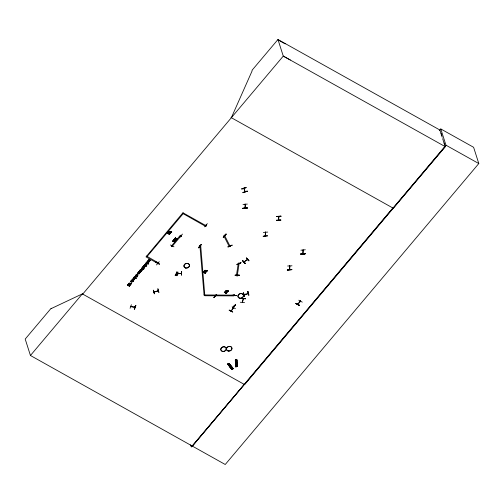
<?xml version="1.0" encoding="UTF-8"?>
<svg xmlns="http://www.w3.org/2000/svg" width="504" height="504" viewBox="0 0 504 504"><rect width="100%" height="100%" fill="white"/><g stroke="black" fill="none" stroke-linecap="round" stroke-linejoin="round"><path stroke-width="0.76" d="M234.083 295.016L234.007 295.432L234.152 294.821M130.845 281.635L131.342 280.911L131.538 282.127L132.508 281.66L132.64 280.974L131.613 280.18M242.367 302.356L243.533 298.708L243.445 299.036M243.293 298.444L242.267 302.091M130.895 284.01C129.163 287.242 127.449 280.577 130.895 284.017M143.785 266.036L144.724 267.151L143.52 266.263M143.829 266.225L144.314 265.652L145.568 266.15L144.144 265.243L143.546 266.131M242.802 208.436C256.561 207.075 233.383 209.217 247.206 208.146M244.957 207.724L245.095 208.089L244.881 207.484M244.982 204.46C245.668 203.988 245.246 207.862 245.045 207.774M263.334 232.432L267.737 232.086M265.627 232.338L265.457 236.017L265.375 235.412M267.561 235.897C257.954 236.83 266.622 235.778 267.517 235.784M276.658 216.619L281.075 216.134L276.671 216.411M278.485 219.914L278.605 220.223L278.662 216.329M278.945 216.808L278.939 216.474L278.592 220.172M287.406 270.024C301.146 268.689 278.006 270.787 291.81 269.728M289.529 269.634L289.674 266.024M292.005 265.803L287.595 266.011M300.731 254.192C304.523 252.8 308.624 253.991 300.737 254.211C300.913 252.958 305.588 255.415 305.103 253.6M302.854 253.821L303.049 250.129M302.948 253.625L303.219 250.198M303.074 253.783L302.891 253.455M303.225 250.129L303.232 250.457M300.919 250.198L305.336 249.776M147.206 261.614L148.233 262.193C149.656 261.803 147.206 261.387 147.867 260.833L149.064 261.702L148.623 262.521L147.067 261.967L147.206 261.614L148.277 262.326L148.762 261.752M236.231 295.691C230.208 295.615 230.706 295.01 236.25 295.52M243.974 261.986L247.502 259.472M244.383 261.866L244.219 261.519M130.895 281.667C131.777 279.959 130.895 282.643 132.124 281.931C133.302 280.161 131.261 283.009 131.802 281.232M132.817 280.76C133.22 279.581 129.975 279.695 132.709 281.226M145.36 264.38C145.946 263.208 144.692 265.104 146.28 264.972L146.563 264.442L146.28 264.972M296.006 303.458L299.515 305.411L295.98 303.351M159.34 264.127L155.856 262.03L159.308 264.02M230.164 245.858L230.347 246.412L230.026 246.109M239.06 263.598L238.883 263.283M137.523 274.901L136.836 274.617L136.401 274.964L137.302 275.556L137.642 275.222L137.271 274.611L136.603 274.535L136.408 275.134M243.539 298.777L243.508 298.733M131.657 281.812L131.853 280.948L131.305 280.835A0.674 0.554 -17.7 0 0 130.971 281.024L130.7 281.396M204.019 294.947L234.095 295.161L233.988 295.892L204.832 295.741L200.705 245.662M240.276 302.243L244.541 302.532M141.303 271.177L141.259 270.843M129.32 286.234L130.064 285.169L129.32 286.234C128.514 285.781 128.602 283.487 127.739 285.207M136.124 275.083L136.363 274.434A0.699 0.573 -17.7 0 1 136.786 274.245L137.775 274.737M239.173 263.126L237.239 275.833L236.389 275.814L238.323 263.113M133.844 279.512C133.119 280.766 133.1 278.674 133.875 279.575M140.018 272.185C139.507 273.76 139.079 271.265 140.055 272.317M235.122 275.304L239.52 275.197L235.154 275.089M231.871 295.59L231.865 295.243L236.269 295.483M237.384 275.404L237.352 275.732L237.17 275.43M234.184 295.382L234.001 294.815L234.165 295.432L234.24 295.098M139.747 271.064L140.666 270.818L139.74 271.02M242.991 204.435L247.357 204.076M276.652 216.562L281.062 216.273M142.424 267.529L143.06 266.534C145.776 266.553 142.619 269.237 143.968 267.485C143.678 267.044 142.771 268.493 142.386 267.479M158.351 263.548L158.231 263.233L158.256 263.655M181.119 235.519L181.427 236.093L181.459 235.664M206.098 224.998L206.401 225.275M215.492 296.043L215.699 296.39L215.699 295.955M233.68 306.249L234.064 306.464L233.944 306.155M242.644 260.675L245.272 263.441L242.644 260.543M265.387 232.061L265.595 232.703L265.539 232.048M135.154 278.517C135.041 276.381 132.936 280.205 134.65 277.679M140.276 272.166L139.381 272.834L138.487 272.084M143.527 266.219L144.163 265.677M150.123 260.48L149.562 261.097L148.724 261.003M133.673 278.378C134.763 277.471 133.661 277.043 133.39 278.321M138.808 272.185C140.15 271.247 138.449 271.051 138.537 272.362M148.655 260.499C149.858 259.182 148.031 259.686 148.504 260.927M169.054 232.294L169.407 231.871L170.138 232.13M300.346 300.964L300.523 301.354L300.466 301.027M130.624 284.124L130.139 284.451L129.106 283.922M157.828 262.578L157.569 263.088L157.878 262.748M172.047 245.933L171.864 246.065M233.491 307.988L230.952 311.056L230.895 310.729M132.357 279.55L133.308 278.882L132.659 279.418M245.152 191.816L243.961 188.131M132.3 281.163L131.645 281.736M241.296 298.475L245.643 298.696L241.353 298.274M205.733 272.551L205.122 273.401L204.826 273.105L205.386 272.431M245.045 204.12L245.089 204.385M265.413 232.376L265.262 236.029L265.161 235.727M265.463 235.948L265.224 235.387M278.75 216.506L278.92 216.89L278.712 216.248M278.788 220.135L278.548 219.612L278.8 219.876M154.054 291.98L154.463 291.835M157.847 290.789L158.287 290.625M153.481 290.279L154.382 293.87L153.474 290.159M243.999 294.569L244.383 294.443M247.823 293.492L248.27 293.341L244.081 294.525M243.508 292.83L244.44 296.383M130.07 308.278L131.387 304.706M130.731 306.274L130.838 306.69L130.832 306.249M131.059 306.489L131.128 306.3M134.467 307.043L134.965 307.352L130.763 306.64M135.872 305.474C133.623 313.204 134.007 306.728 135.885 305.487M134.322 309.128L135.62 305.311L134.291 308.996M130.889 284.149L130.171 284.703L128.81 284.029M206.81 271.303L206.086 271.858L204.851 271.316M227.625 291.64L226.907 292.194L225.54 291.52M128.728 283.765L129.452 283.21L130.813 283.884M204.649 270.919L205.367 270.364L206.596 270.906M225.464 291.255C226.252 289.422 229.03 292.585 226.567 292.263C223.902 291.432 227.021 289.422 227.676 291.64M143.968 267.429L143.407 268.065M127.751 285.459C126.794 284.823 128.917 283.676 129.112 284.88A0.662 0.542 -17.7 0 1 129.106 285.239L128.803 285.623L129.289 285.894L129.887 285.182L129.289 285.894M127.493 285.314L128.148 284.533L129.005 284.691M141.259 271.045L140.71 271.864L140.811 270.787L139.923 271.385L139.406 270.925M176.992 272.009L176.873 275.77L176.809 272.034M137.598 275.089L137.157 275.436L136.477 275.152M139.463 270.976L140.081 270.068L141.322 271.076M136.143 274.951L136.408 274.573A0.699 0.573 -17.7 0 1 136.83 274.378L137.655 274.63M127.821 285.207L128.753 284.88M231.355 117.709L252.164 70.781L252.013 70.308L277.969 39.501L439.885 130.013L442.191 137.233M149.782 260.31C150.192 261.129 148.138 261.091 149.638 260.203L149.795 260.864L149.071 260.87M148.68 260.404L149.329 259.869L149.033 259.591M241.296 298.425L245.593 298.834M131.676 280.23L132.187 279.827M135.463 275.738L135.973 275.335L135.444 275.902L136.345 276.759L135.4 275.682M133.428 278.177L134.341 277.654M138.569 272.078L139.482 271.555M143.275 268.771C144.894 268.619 142.26 268.997 143.331 268.279M205.701 272.664L204.826 273.105M154.054 291.677L154.136 291.936M157.891 290.776L157.853 290.493M158.206 290.417L158.281 290.827L154.098 291.967M297.757 304.328L298.084 303.95M298.097 304.196L297.965 303.881M300.504 301.342L300.252 301.008M157.96 262.893L157.695 263.17L157.538 262.792M171.971 245.694L172.148 246.091L172.091 245.763M230.977 311.025L231.254 310.703M231.147 311.069L233.717 307.692M295.886 303.628L299.376 305.556M229.125 310.269L232.741 312.071L229.219 310.004M181.478 273.319L177.169 273.773M177.402 273.685L177.093 273.968L181.39 273.313M181.081 273.344L181.484 273.452L181.314 273.055M139.262 273.017C139.142 274.113 139.797 272.746 137.743 272.847L137.605 273.193L139.167 273.748L137.743 272.847M227.808 364.109L228.079 363.938L232.224 369.281L231.802 369.545L227.72 364.083L229.093 363.321L233.232 368.676L232.798 368.941L228.652 363.598L229.087 363.334M233.239 368.663L228.728 363.51L233.207 368.689M169.533 233.925L168.985 234.518L169.728 234.291L169.835 233.604M139.476 273.193L138.915 273.502M141.687 270.213C144.226 270.289 137.359 268.89 141.756 270.673C142.254 269.3 141.933 270.396 140.515 269.552M143.917 268.481L143.785 268.997L143.054 268.947M144.131 268.601L143.722 269.18L143.098 269.086M225.754 291.192C227.594 290.26 227.55 293.498 225.754 291.325M170.648 232.634L169.905 232.785M172.148 246.091L171.864 246.355L171.688 245.965M206.52 271.373C204.832 272.355 204.567 269.098 206.438 271.158M141.221 271.146L140.71 271.864M143.854 266.106L144.358 265.791L145.385 266.364M135.053 278.492L133.736 278.788M439.28 130.725L440.779 128.942L473.609 147.294L478.8 163.548L225.231 464.499L30.442 355.496L82.391 293.845L82.769 294.059M158.067 262.54L157.607 263.365L146.009 256.882L183.028 212.669M168.998 234.505L169.558 233.806L167.41 233.572L168.5 232.646M167.454 233.711L168.292 232.527M170.799 231.657L171.725 231.991L171.518 232.243L170.925 231.506M171.681 231.859L171.518 232.243M134.171 277.087L136.269 277.943L136.13 278.296L134.171 277.087L136.13 278.296M142.978 269.231L141.674 268.178L143.042 268.626M144.409 264.934L146.513 265.791L146.374 266.144L144.409 264.934L146.374 266.144M146.129 262.893L148.233 263.75L148.094 264.102L146.129 262.893L148.094 264.102M146.576 262.357L148 263.264M134.209 277.219L134.347 276.872M140.855 270.925C139.873 272.381 138.865 270.635 140.081 270.068M141.719 268.311L141.857 267.964M142.43 267.618L143.06 266.534M144.012 265.595L144.144 265.243M144.453 265.066L144.591 264.72M146.173 263.025L146.311 262.678M146.62 262.496L146.758 262.143M147.729 261.179L147.867 260.833M136.647 276.4L136.937 275.871L136.647 276.4L135.752 275.858L135.973 275.335M132.917 279.922C132.873 278.725 132.917 278.12 132.439 279.802C132.842 280.274 133.699 280.293 134.02 279.72C134.215 277.843 131.708 281.163 133.661 279.04M134.291 277.534L133.705 278.466M139.432 271.429C137.46 273.187 141.259 271.039 139.047 272.462M149.638 259.894C148.132 262.42 149.631 258.798 150.16 260.505M134.083 278.662C135.532 277.528 133.988 279.89 134.65 277.988M133.831 279.443C133.976 280.413 132.388 280.111 133.617 279.216M134.127 278.794L134.694 278.12M139.268 272.696L139.791 271.889M149.115 261.009L149.638 260.203M130.757 283.242L131.638 283.437L131.475 283.828L130.757 283.242L131.475 283.828M142.783 269.123L141.674 268.178M146.166 265.438C146.683 265.614 143.974 263.838 145.643 264.039M132.873 281.219L133.453 281.226L133.15 280.363M136.615 276.589L137.239 276.734L136.937 275.871M138.984 273.962L139.123 273.615M141.756 270.673L141.895 270.327M144.724 267.151L144.862 266.799L144.081 266.364M146.469 265.085L146.758 264.556L146.469 265.085L146.866 265.306L146.286 265.293M148.447 262.735L149.026 261.57M133.056 281.005L133.346 280.476M137.239 276.734L136.842 276.507L137.132 275.978M143.275 268.878L143.527 268.386M148.176 263.271L148.623 263.164L148.459 263.542L148.176 263.271L148.459 263.542M148.22 263.409L148.378 263.031M133.27 281.44L133.012 280.867M146.683 265.52L146.425 264.947M172.607 241.025L173.899 240.773L172.607 241.025L173.981 241L174.497 242.172L174.674 241.775L174.497 242.172M173.729 239.69L173.552 240.08L173.729 239.69L174.258 240.874L175.613 240.849L174.258 240.874M174.359 238.94L175.65 238.688L174.359 238.94L175.732 238.915L176.255 240.087L176.047 238.89L177.364 238.77L176.047 238.89M175.48 237.604L175.31 238.001L175.48 237.604L176.009 238.795L177.364 238.77M175.613 240.849L174.289 240.969L175.568 240.717M176.425 239.696L176.255 240.087M180.438 235.374L181.112 235.752L172.11 246.443L171.429 246.065L180.375 235.166M182.505 213.293L205.764 226.466L206.293 225.842L205.997 224.992M205.311 272.469L203.326 272.45L204.378 271.385M203.326 272.45L204.164 271.272M206.672 270.402L207.56 270.598L207.39 270.982L206.672 270.402L207.39 270.982M204.863 273.256C206.382 272.576 204.328 271.782 203.54 272.456L203.282 272.311M224.702 292.452C223.367 293.41 225.71 290.776 224.891 292.232C228.091 292.553 225.351 294.235 225.893 293.007L224.664 292.314L225.937 293.139L225.679 293.448M224.261 292.654L225.099 291.797M227.487 290.739L228.419 291.066L228.205 291.318L227.619 290.581M226.397 293.334L224.891 292.232M228.375 290.934L228.205 291.318M300.422 301.197L300.063 301.228M300.39 301.234L297.662 304.082M300.516 301.316L297.839 304.177M298.771 300.201L302.249 302.142M192.358 446.009L392.887 208.007M192.402 446.147L445.971 145.196L440.779 128.942M244.27 384.401L191.306 447.016L190.607 444.818M445.316 146.689L393.271 208.221L230.977 117.495M170.377 244.982L173.968 246.771M182.461 234.07L179.752 237.365M159.226 261.645L156.517 264.94M207.352 223.644L204.624 226.838M198.4 247.71L201.184 244.642M201.153 244.61C195.319 250.872 200.718 246.96 201.102 244.49M177.868 272.066C177.263 275.165 172.009 277.691 177.95 272.21M177.925 272.179L175.165 275.279M224.343 235.198L224.608 235.752L224.318 235.425M223.278 237.182C231.796 227.367 217.293 244.138 226.208 234.203M223.291 237.296L226.031 234.083M213.986 297.662L216.714 294.468M232.155 306.734L235.444 308.731M233.806 306.312L233.78 306.256M232.64 308.007L235.355 304.8L232.697 308.127M232.653 308.12L235.337 304.788M232.842 308.209L235.425 304.933M181.44 273.458L181.314 273.073M242.626 260.555L245.272 263.441M245.076 263.56L242.5 260.788M247.426 259.232L247.546 259.648L247.514 259.333M225.849 293.542L226.353 293.202M128.803 285.623L129.062 285.106A0.662 0.542 -17.7 0 0 129.112 284.88L129.049 284.653M143.829 267.391L142.941 267.989L142.412 267.561M137.636 275.612L137.838 275.373A0.699 0.573 -17.7 0 0 137.907 274.982L137.812 274.718M143.602 267.151L142.808 267.561L143.218 266.937C144.516 267.8 141.681 267.807 143.262 267.076L143.646 267.29M139.784 271.152L139.999 270.56L140.622 270.686L139.828 271.089M227.663 364.203L231.953 369.451M232.212 369.3L227.959 363.938M232.873 368.852L228.728 363.472M233.585 308.24L233.314 307.894L233.371 308.215M130.807 306.514L131.273 306.589M247.546 259.648L243.986 261.841M136.017 275.468L135.708 275.719L136.603 276.268M237.403 366.553L235.714 366.792L235.286 360.108L236.842 359.825L237.397 366.553L236.893 366.622L236.559 359.862M235.778 360.045L235.387 360.058L235.714 366.792L236.206 366.723L235.796 360.032L235.305 360.114M235.746 366.786L236.206 366.723M236.086 366.666L235.664 359.988M237.176 366.584L235.803 366.71M128.375 285.705L128.766 284.804M300.315 301.568L300.082 301.241M157.714 262.893L158.231 263.668L157.985 263.101M143.451 268.204L144.075 267.983L144.238 267.309M302.973 249.896L303.03 250.545L303.131 250.223M246.45 257.998L249.039 260.763L246.443 257.985M169.205 234.524L169.703 233.434L167.801 233.478M130.851 306.52L134.927 307.188M228.224 364.518L229.282 363.869M228.142 364.631L229.396 363.863M233.1 368.6L231.802 369.545M149.077 259.73L148.415 260.392L148.617 261.034M153.292 290.348L154.564 293.662M243.306 292.906L244.484 296.409L243.306 292.925M158.275 290.808L158.149 290.399M244.112 262.067L243.904 261.689M247.911 293.448L247.829 293.196M248.252 293.523L248.226 293.12M277.969 39.501L283.267 56.102L82.738 294.097L82.354 293.889L51.25 308.568L51.156 308.265L25.2 339.072L30.442 355.496M181.194 235.752L181.547 235.935M206.073 225.225L206.464 225.42M176.211 273.527L176.595 273.741L176.173 273.307M229.95 245.87L230.208 246.475L229.326 246.727L223.782 235.765L224.702 235.645L224.513 235.211M154.489 292.018L154.35 291.589M227.959 246.784L232.142 245.183L228.047 246.966M228.029 246.916L232.111 245.12M238.94 263.346L238.896 263.712L238.682 263.145L238.89 263.674M236.905 264.442L241.007 262.678L237.031 264.739M236.956 264.581L240.994 262.653M236.685 359.913L236.974 359.875M244.427 294.619L244.301 294.185M246.298 258.086L248.837 260.902M177.049 275.612L176.791 272.053M231.871 369.457L227.959 363.976M241.781 188.924L246.047 187.57M241.813 189.006L246.078 187.658M242.915 192.471L247.181 191.111M242.947 192.572L247.218 191.243M242.997 192.73L247.168 191.079L247.269 191.407M154.186 292.093L158.319 290.776M158.867 292.314L158.01 288.868M206.306 225.54L205.978 225.338M181.427 236.067L181.024 235.626M176.299 273.552L176.463 273.836L176.236 273.294M215.668 296.365L215.265 295.924L215.384 296.232M233.913 306.558L233.642 306.029M167.845 233.617L169.829 233.648M203.673 272.217L205.034 271.99L205.752 272.481M203.717 272.355L205.619 272.311M167.41 233.572L169.237 233.528L169.596 233.938M244.005 294.273C243.533 295.716 249.297 293.882 248.126 293.108M199.849 245.794L200.768 245.864M235.513 360.637L236.754 360.461M235.418 360.713L236.886 360.499M235.601 363.617L237.05 363.353M237.227 365.822L235.759 366.03M247.949 293.612L247.792 293.24M157.777 288.811L158.886 292.459M247.174 207.843L242.808 208.272M242.802 208.228L247.212 207.969M276.438 220.261C285.043 219.158 279.115 221.439 276.438 220.223M289.661 266.282L289.649 265.709M287.375 269.709L291.778 269.432M137.208 275.808L136.093 275.077M248.069 291.564L248.768 295.054M177.32 238.638L176.009 238.795M174.403 239.079L175.732 238.915M172.645 241.158L173.981 241M238.392 263.315L239.236 263.334M235.078 275.165L239.444 275.253M177.137 273.956L176.999 273.584M237.277 366.534L236.867 359.856M181.409 271.391L181.522 275.247L181.673 271.486M244.938 191.854L243.816 188.181M139.224 272.557L139.835 272.488L139.835 272.021M199.647 246.254L199.401 245.738M235.374 360.026L235.935 366.761L235.475 359.963M176.4 273.848L176.539 273.685M215.662 296.383L215.359 295.81M289.586 266.049L289.706 266.358L289.598 265.791M170.969 231.638L171.725 231.991M206.842 270.383L207.598 270.73M227.663 290.72L228.419 291.066M130.927 283.223L131.683 283.576M154.136 292.087L153.978 291.747M278.12 39.98L285.201 43.873M290.348 59.995L283.267 56.102L445.183 146.614L244.648 384.609L82.354 293.889M445.971 145.196L478.8 163.548M183.091 212.871L206.293 225.842M244.094 294.689L243.923 294.33M158.136 262.742L146.469 256.057M149.675 260.026L150.123 260.398M147.905 260.965L149.008 261.62M147.685 261.047L148.806 261.891M147.023 261.828L148.403 262.603M146.355 262.811L148.277 263.888M146.236 264.839L145.335 264.291M146.248 265.161L146.645 265.381M146.097 265.186L145.102 264.55L145.391 263.787M144.635 264.852L146.557 265.929M144.188 265.381L145.568 266.15M144.686 267.013L143.482 266.087M143.105 266.673L144.238 267.353M141.901 268.096L143.086 268.764M140.333 269.766L141.712 270.541M140.125 270.207L141.259 270.887M139.791 271.58L140.207 271.977M137.56 273.055L138.94 273.829M136.66 276.721L137.056 276.942M134.392 277.011L136.313 278.082M134.694 277.817C135.973 278.353 134.146 279.777 133.585 278.687M133.617 278.907C135.223 279.752 132.558 281.144 132.319 279.55M132.861 280.892L131.966 280.35M132.829 281.081L133.226 281.301M132.754 281.358L132.64 280.974M130.882 281.767L130.58 281.49L130.927 280.886A0.674 0.554 -17.7 0 1 131.261 280.703L131.897 281.219M128.759 285.484L129.251 285.762M128.331 285.573L129.276 286.102M224.356 235.444L224.658 235.57M159.371 264.121L155.849 262.055M231.197 310.533L231.355 310.855L231.084 310.508M169.256 232.42L170.447 232.987L170.415 232.193M169.615 232.747L169.067 232.243M206.331 271.064L205.279 270.61L204.933 271.032M130.41 283.909L129.364 283.456L129.062 283.966M148.894 260.776L148.617 260.366M148.938 260.908L148.617 260.455M139.091 272.595L138.802 272.229M148.573 260.902L149.606 261.236L150.116 260.366M265.425 232.665L265.337 232.142M289.894 266.011L289.724 269.665L289.485 269.073M168.979 232.577L170.377 233.1L170.9 232.294C166.648 229.175 170.346 236.055 170.812 232.161M170.724 232.168L169.331 231.645L168.897 232.577M225.842 291.413C228.413 293.334 226.359 289.51 225.748 291.369M181.1 235.904L181.049 235.544M136.231 275.323L137.164 275.669A0.706 0.58 -17.7 0 0 137.592 275.48L137.794 275.234A0.699 0.573 -17.7 0 0 137.863 274.844L137.731 274.598M140.062 271.744C141.038 272.765 138.814 273.546 138.531 272.355M206.728 271.039C202.532 267.908 206.231 274.806 206.684 270.9M169.193 232.47C168.475 231.248 170.717 231.859 170.711 232.678M206.394 271.02C207.049 272.192 204.996 271.681 204.889 270.9M130.479 283.865C130.416 286.688 127.184 281.226 130.656 284.174M228.86 363.321L233.075 368.771M227.802 363.976L231.84 369.369M204.769 271.316L204.599 270.919M133.516 278.712L133.352 278.183M205.657 272.255L205.777 272.582M224.576 235.412L230.12 246.374M230.328 246.38L230.089 245.807M176.091 239.022L176.469 239.828M175.266 237.863L175.694 238.827M174.289 240.969L174.718 241.914M173.508 239.948L173.943 240.906M140.969 270.913L140.433 271.599M136.187 275.341L136.08 274.945M441.101 133.497L441.806 135.696M444.144 143.023L444.843 145.221M442.651 138.676L444.723 145.171M302.81 253.26L302.873 253.871L302.753 253.562M289.642 269.06L289.441 269.111M265.173 235.469L265.262 235.96M246.034 187.519L241.769 188.88M245.196 204.114L244.938 208.102L244.824 207.787M247.08 259.434L247.193 259.85M237.308 275.77L237.151 275.115L237.239 275.833M224.242 235.185L224.57 235.733L224.223 235.538M237.05 275.449L237.157 275.77M243.155 298.777L243.256 299.099M242.393 301.795L242.544 302.375L242.336 301.833M233.9 295.117L234.001 295.35M233.598 307.623L233.768 307.963M199.71 245.858L199.83 246.173L199.307 245.845L199.622 246.021M232.413 367.756L231.141 368.468M183.179 213.671L147.149 256.435M231.619 366.729L230.347 367.447M177.395 273.502L177.566 273.892M157.519 262.779L157.607 263.365M154.407 291.608L154.564 291.955M280.841 219.971L276.476 220.393M199.918 245.996L204.082 295.149M236.71 359.78L237.088 366.597M137.686 275.549A0.699 0.573 -17.7 0 1 137.271 275.738M236.023 363.768L236.666 363.749L236.023 363.768M299.489 305.399L295.993 303.332L299.515 305.411M230.448 366.755L231.09 366.748L230.448 366.755M216.569 294.393L213.835 297.593L216.556 294.399M231.178 366.131L229.944 366.956L231.178 366.131M231.979 367.158L230.738 367.983L231.979 367.158M232.678 368.059L231.443 368.884L232.697 368.115M237.094 364.033L235.626 364.241L237.113 364.09M237.138 364.631L235.67 364.846L237.138 364.631M237.182 365.312L235.714 365.52L237.182 365.312M305.134 253.72L300.699 253.896L305.141 253.764M248.844 295.161L247.817 291.507L248.844 295.161M239.627 298.16A2.797 2.293 -17.7 0 0 243.426 295.35A2.797 2.293 -17.7 0 0 239.035 294.216A2.797 2.293 -17.7 0 0 239.627 298.16A2.791 2.287 -17.7 0 0 243.426 295.357A2.791 2.287 -17.7 0 0 239.035 294.223A2.791 2.287 -17.7 0 0 239.633 298.16M185.648 268.008A2.791 2.287 -17.7 0 0 189.441 265.205A2.791 2.287 -17.7 0 0 185.05 264.071A2.791 2.287 -17.7 0 0 185.648 268.008M185.617 267.895A2.778 2.281 -17.7 0 0 189.397 265.104A2.778 2.281 -17.7 0 0 185.025 263.976A2.778 2.281 -17.7 0 0 185.617 267.895M228.161 350.998A2.791 2.287 -17.7 0 0 231.953 348.195A2.791 2.287 -17.7 0 0 227.569 347.067A2.791 2.287 -17.7 0 0 228.161 350.998M228.142 350.891A2.772 2.274 -17.7 0 0 231.909 348.106A2.772 2.274 -17.7 0 0 227.55 346.979A2.772 2.274 -17.7 0 0 228.142 350.891M222.478 351.408A2.791 2.287 -17.7 0 0 226.271 348.604A2.791 2.287 -17.7 0 0 221.886 347.47A2.791 2.287 -17.7 0 0 222.478 351.408M222.453 351.288A2.772 2.274 -17.7 0 0 226.22 348.503A2.772 2.274 -17.7 0 0 221.861 347.376A2.772 2.274 -17.7 0 0 222.453 351.288"/></g></svg>
